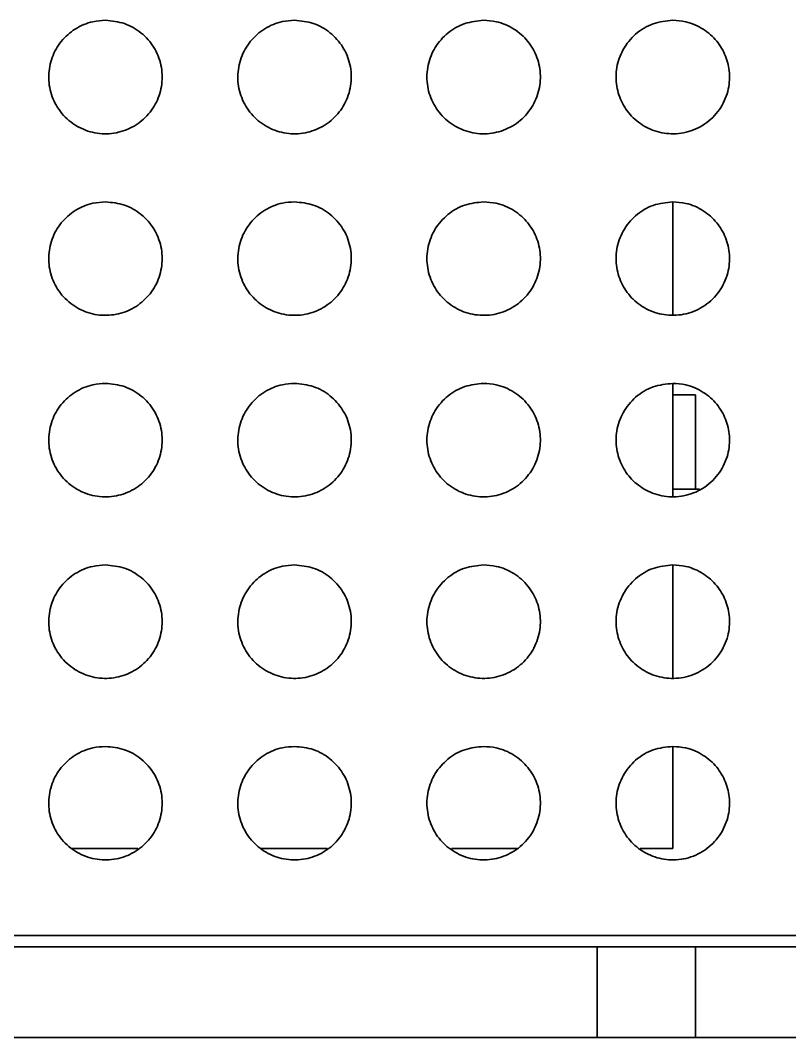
# Model space of a CAD drawing. Header units: millimetres. Extents: x -1052 to 3351, y 0 to 2015.
# Drawn here: x -364.464 to -362.96, y 1742.214 to 1744.203 of the extents above; entities that cross this region are included whole.
import ezdxf

# ---------------------------------------------------------------- set-up
doc = ezdxf.new("R2010")
doc.units = ezdxf.units.MM

msp = doc.modelspace()

# ---------------------------------------------------------------- linework, layer by layer
at = {"color": 7, "linetype": 'Continuous', "lineweight": 35}
for p, q in [((-363.1884, 1743.628), (-363.1884, 1743.8484)), ((-363.1884, 1743.628), (-363.1884, 1743.8484)), ((-363.1884, 1743.273), (-363.1884, 1743.4933)), ((-363.1884, 1743.273), (-363.1884, 1743.4933)), ((-363.1884, 1743.4712), (-363.144, 1743.4712)), ((-363.1884, 1743.4712), (-363.144, 1743.4712)), ((-363.144, 1743.2863), (-363.144, 1743.4712)), ((-363.144, 1743.2863), (-363.144, 1743.4712)), ((-363.1884, 1743.2863), (-363.136, 1743.2863)), ((-363.1884, 1743.2863), (-363.136, 1743.2863)), ((-363.1884, 1742.9179), (-363.1884, 1743.1383)), ((-363.1884, 1742.9179), (-363.1884, 1743.1383)), ((-363.1884, 1742.5837), (-363.1884, 1742.7833)), ((-363.1884, 1742.5837), (-363.1884, 1742.7833)), ((-364.2342, 1742.5837), (-364.3633, 1742.5837)), ((-364.2342, 1742.5837), (-364.3633, 1742.5837)), ((-363.8639, 1742.5837), (-363.993, 1742.5837)), ((-363.8639, 1742.5837), (-363.993, 1742.5837)), ((-363.4927, 1742.5837), (-363.6213, 1742.5837)), ((-363.4927, 1742.5837), (-363.6213, 1742.5837)), ((-363.1884, 1742.5837), (-363.2524, 1742.5837)), ((-363.1884, 1742.5837), (-363.2524, 1742.5837)), ((-365.9988, 1742.4135), (-361.8571, 1742.4135)), ((-365.9988, 1742.4135), (-361.8571, 1742.4135)), ((-361.8571, 1742.3914), (-365.9988, 1742.3914)), ((-361.8571, 1742.3914), (-365.9988, 1742.3914)), ((-363.3363, 1742.2139), (-363.3363, 1742.3914)), ((-363.3363, 1742.2139), (-363.3363, 1742.3914)), ((-363.144, 1742.2139), (-363.144, 1742.3914)), ((-363.144, 1742.2139), (-363.144, 1742.3914)), ((-359.4904, 1742.2139), (-368.3655, 1742.2139)), ((-359.4904, 1742.2139), (-368.3655, 1742.2139))]:
    msp.add_line(p, q, dxfattribs=at)
for points, knots in [([(-364.2978, 1744.2034), (-364.2852, 1744.2021), (-364.2601, 1744.1996), (-364.2266, 1744.1802), (-364.2014, 1744.1516), (-364.1873, 1744.1163), (-364.1856, 1744.0785), (-364.1964, 1744.0424), (-364.2184, 1744.0119), (-364.2493, 1743.9903), (-364.2856, 1743.98), (-364.3236, 1743.9823), (-364.359, 1743.9973), (-364.3874, 1744.0234), (-364.4053, 1744.0573), (-364.4107, 1744.0948), (-364.4038, 1744.1314), (-364.3855, 1744.1636), (-364.3576, 1744.1882), (-364.3267, 1744.2014), (-364.306, 1744.2028), (-364.2978, 1744.2034)], [0, 0, 0, 0, 2.559888, 5.120663, 7.656008, 10.163184, 12.655186, 15.141907, 17.630948, 20.131876, 22.65588, 25.212876, 27.800168, 30.391709, 32.946396, 35.43825, 37.88317, 40.330132, 42.824365, 45.379026, 47.064129, 47.064129, 47.064129, 47.064129]), ([(-364.2978, 1744.2034), (-364.2852, 1744.2021), (-364.2601, 1744.1996), (-364.2266, 1744.1802), (-364.2014, 1744.1516), (-364.1873, 1744.1163), (-364.1856, 1744.0785), (-364.1964, 1744.0424), (-364.2184, 1744.0119), (-364.2493, 1743.9903), (-364.2856, 1743.98), (-364.3236, 1743.9823), (-364.359, 1743.9973), (-364.3874, 1744.0234), (-364.4053, 1744.0573), (-364.4107, 1744.0948), (-364.4038, 1744.1314), (-364.3855, 1744.1636), (-364.3576, 1744.1882), (-364.3267, 1744.2014), (-364.306, 1744.2028), (-364.2978, 1744.2034)], [0, 0, 0, 0, 2.559888, 5.120663, 7.656008, 10.163184, 12.655186, 15.141907, 17.630948, 20.131876, 22.65588, 25.212876, 27.800168, 30.391709, 32.946396, 35.43825, 37.88317, 40.330132, 42.824365, 45.379026, 47.064129, 47.064129, 47.064129, 47.064129]), ([(-363.928, 1744.2034), (-363.9155, 1744.2021), (-363.8906, 1744.1997), (-363.8574, 1744.1806), (-363.8321, 1744.1525), (-363.8177, 1744.1173), (-363.8157, 1744.0794), (-363.8263, 1744.043), (-363.8483, 1744.0122), (-363.8794, 1743.9903), (-363.9159, 1743.98), (-363.9538, 1743.9823), (-363.9887, 1743.9971), (-364.0169, 1744.0225), (-364.035, 1744.0559), (-364.041, 1744.0934), (-364.0344, 1744.1307), (-364.0157, 1744.1638), (-363.9872, 1744.1886), (-363.9562, 1744.2016), (-363.9359, 1744.2029), (-363.928, 1744.2034)], [0, 0, 0, 0, 2.524369, 5.048618, 7.575438, 10.103163, 12.628701, 15.15181, 17.676035, 20.20344, 22.731034, 25.255422, 27.778389, 30.303724, 32.831908, 35.358537, 37.881743, 40.405395, 42.932071, 45.46001, 47.064194, 47.064194, 47.064194, 47.064194]), ([(-363.928, 1744.2034), (-363.9155, 1744.2021), (-363.8906, 1744.1997), (-363.8574, 1744.1806), (-363.8321, 1744.1525), (-363.8177, 1744.1173), (-363.8157, 1744.0794), (-363.8263, 1744.043), (-363.8483, 1744.0122), (-363.8794, 1743.9903), (-363.9159, 1743.98), (-363.9538, 1743.9823), (-363.9887, 1743.9971), (-364.0169, 1744.0225), (-364.035, 1744.0559), (-364.041, 1744.0934), (-364.0344, 1744.1307), (-364.0157, 1744.1638), (-363.9872, 1744.1886), (-363.9562, 1744.2016), (-363.9359, 1744.2029), (-363.928, 1744.2034)], [0, 0, 0, 0, 2.524369, 5.048618, 7.575438, 10.103163, 12.628701, 15.15181, 17.676035, 20.20344, 22.731034, 25.255422, 27.778389, 30.303724, 32.831908, 35.358537, 37.881743, 40.405395, 42.932071, 45.46001, 47.064194, 47.064194, 47.064194, 47.064194]), ([(-363.5582, 1744.2034), (-363.5707, 1744.2021), (-363.5958, 1744.1996), (-363.6293, 1744.1802), (-363.6545, 1744.1516), (-363.6687, 1744.1163), (-363.6704, 1744.0785), (-363.6596, 1744.0424), (-363.6375, 1744.0119), (-363.6067, 1743.9903), (-363.5703, 1743.98), (-363.5323, 1743.9823), (-363.497, 1743.9973), (-363.4686, 1744.0234), (-363.4507, 1744.0573), (-363.4452, 1744.0948), (-363.4522, 1744.1314), (-363.4704, 1744.1636), (-363.4984, 1744.1882), (-363.5293, 1744.2014), (-363.55, 1744.2028), (-363.5582, 1744.2034)], [0, 0, 0, 0, 2.559888, 5.120663, 7.656008, 10.163184, 12.655186, 15.141907, 17.630948, 20.131876, 22.65588, 25.212876, 27.800168, 30.391709, 32.946395, 35.43825, 37.883181, 40.330113, 42.824347, 45.379008, 47.06411, 47.06411, 47.06411, 47.06411]), ([(-363.5582, 1744.2034), (-363.5707, 1744.2021), (-363.5958, 1744.1996), (-363.6293, 1744.1802), (-363.6545, 1744.1516), (-363.6687, 1744.1163), (-363.6704, 1744.0785), (-363.6596, 1744.0424), (-363.6375, 1744.0119), (-363.6067, 1743.9903), (-363.5703, 1743.98), (-363.5323, 1743.9823), (-363.497, 1743.9973), (-363.4686, 1744.0234), (-363.4507, 1744.0573), (-363.4452, 1744.0948), (-363.4522, 1744.1314), (-363.4704, 1744.1636), (-363.4984, 1744.1882), (-363.5293, 1744.2014), (-363.55, 1744.2028), (-363.5582, 1744.2034)], [0, 0, 0, 0, 2.559888, 5.120663, 7.656008, 10.163184, 12.655186, 15.141907, 17.630948, 20.131876, 22.65588, 25.212876, 27.800168, 30.391709, 32.946395, 35.43825, 37.883181, 40.330113, 42.824347, 45.379008, 47.06411, 47.06411, 47.06411, 47.06411]), ([(-363.1884, 1744.2034), (-363.2014, 1744.202), (-363.2274, 1744.1994), (-363.262, 1744.1784), (-363.287, 1744.1479), (-363.2997, 1744.1117), (-363.2999, 1744.0746), (-363.2884, 1744.0401), (-363.2667, 1744.0112), (-363.2366, 1743.9903), (-363.2004, 1743.98), (-363.1615, 1743.9824), (-363.1248, 1743.9985), (-363.0959, 1744.0269), (-363.0792, 1744.0627), (-363.0758, 1744.0999), (-363.0838, 1744.1344), (-363.1016, 1744.1644), (-363.1285, 1744.188), (-363.1589, 1744.2013), (-363.1799, 1744.2028), (-363.1884, 1744.2034)], [0, 0, 0, 0, 2.715452, 5.434897, 8.039969, 10.498473, 12.858975, 15.184749, 17.538528, 19.975563, 22.538662, 25.240618, 28.03519, 30.799583, 33.386944, 35.750016, 37.986423, 40.249851, 42.660764, 45.269688, 47.063019, 47.063019, 47.063019, 47.063019]), ([(-363.1884, 1744.2034), (-363.2014, 1744.202), (-363.2274, 1744.1994), (-363.262, 1744.1784), (-363.287, 1744.1479), (-363.2997, 1744.1117), (-363.2999, 1744.0746), (-363.2884, 1744.0401), (-363.2667, 1744.0112), (-363.2366, 1743.9903), (-363.2004, 1743.98), (-363.1615, 1743.9824), (-363.1248, 1743.9985), (-363.0959, 1744.0269), (-363.0792, 1744.0627), (-363.0758, 1744.0999), (-363.0838, 1744.1344), (-363.1016, 1744.1644), (-363.1285, 1744.188), (-363.1589, 1744.2013), (-363.1799, 1744.2028), (-363.1884, 1744.2034)], [0, 0, 0, 0, 2.715452, 5.434897, 8.039969, 10.498473, 12.858975, 15.184749, 17.538528, 19.975563, 22.538662, 25.240618, 28.03519, 30.799583, 33.386944, 35.750016, 37.986423, 40.249851, 42.660764, 45.269688, 47.063019, 47.063019, 47.063019, 47.063019]), ([(-364.2978, 1743.8484), (-364.2852, 1743.8471), (-364.2601, 1743.8446), (-364.2266, 1743.8252), (-364.2014, 1743.7966), (-364.1873, 1743.7613), (-364.1856, 1743.7235), (-364.1964, 1743.6874), (-364.2184, 1743.6569), (-364.2493, 1743.6353), (-364.2856, 1743.625), (-364.3236, 1743.6273), (-364.359, 1743.6423), (-364.3874, 1743.6684), (-364.4053, 1743.7023), (-364.4107, 1743.7398), (-364.4038, 1743.7764), (-364.3855, 1743.8086), (-364.3576, 1743.8332), (-364.3267, 1743.8464), (-364.306, 1743.8478), (-364.2978, 1743.8484)], [0, 0, 0, 0, 2.55981, 5.120816, 7.655806, 10.163423, 12.655427, 15.141694, 17.630736, 20.131665, 22.655799, 25.212823, 27.799935, 30.391477, 32.946582, 35.438438, 37.883358, 40.329911, 42.824145, 45.378985, 47.064037, 47.064037, 47.064037, 47.064037]), ([(-364.2978, 1743.8484), (-364.2852, 1743.8471), (-364.2601, 1743.8446), (-364.2266, 1743.8252), (-364.2014, 1743.7966), (-364.1873, 1743.7613), (-364.1856, 1743.7235), (-364.1964, 1743.6874), (-364.2184, 1743.6569), (-364.2493, 1743.6353), (-364.2856, 1743.625), (-364.3236, 1743.6273), (-364.359, 1743.6423), (-364.3874, 1743.6684), (-364.4053, 1743.7023), (-364.4107, 1743.7398), (-364.4038, 1743.7764), (-364.3855, 1743.8086), (-364.3576, 1743.8332), (-364.3267, 1743.8464), (-364.306, 1743.8478), (-364.2978, 1743.8484)], [0, 0, 0, 0, 2.55981, 5.120816, 7.655806, 10.163423, 12.655427, 15.141694, 17.630736, 20.131665, 22.655799, 25.212823, 27.799935, 30.391477, 32.946582, 35.438438, 37.883358, 40.329911, 42.824145, 45.378985, 47.064037, 47.064037, 47.064037, 47.064037]), ([(-363.928, 1743.8484), (-363.9155, 1743.8471), (-363.8906, 1743.8447), (-363.8574, 1743.8256), (-363.8321, 1743.7975), (-363.8177, 1743.7623), (-363.8157, 1743.7244), (-363.8263, 1743.688), (-363.8483, 1743.6572), (-363.8794, 1743.6353), (-363.9159, 1743.625), (-363.9538, 1743.6274), (-363.9887, 1743.6421), (-364.0169, 1743.6675), (-364.035, 1743.7009), (-364.041, 1743.7384), (-364.0344, 1743.7757), (-364.0157, 1743.8088), (-363.9872, 1743.8336), (-363.9562, 1743.8466), (-363.9359, 1743.8479), (-363.928, 1743.8484)], [0, 0, 0, 0, 2.52437, 5.048619, 7.575083, 10.10325, 12.628789, 15.151898, 17.676124, 20.203529, 22.731123, 25.255542, 27.778323, 30.30398, 32.831744, 35.358374, 37.882051, 40.405287, 42.931964, 45.460082, 47.064215, 47.064215, 47.064215, 47.064215]), ([(-363.928, 1743.8484), (-363.9155, 1743.8471), (-363.8906, 1743.8447), (-363.8574, 1743.8256), (-363.8321, 1743.7975), (-363.8177, 1743.7623), (-363.8157, 1743.7244), (-363.8263, 1743.688), (-363.8483, 1743.6572), (-363.8794, 1743.6353), (-363.9159, 1743.625), (-363.9538, 1743.6274), (-363.9887, 1743.6421), (-364.0169, 1743.6675), (-364.035, 1743.7009), (-364.041, 1743.7384), (-364.0344, 1743.7757), (-364.0157, 1743.8088), (-363.9872, 1743.8336), (-363.9562, 1743.8466), (-363.9359, 1743.8479), (-363.928, 1743.8484)], [0, 0, 0, 0, 2.52437, 5.048619, 7.575083, 10.10325, 12.628789, 15.151898, 17.676124, 20.203529, 22.731123, 25.255542, 27.778323, 30.30398, 32.831744, 35.358374, 37.882051, 40.405287, 42.931964, 45.460082, 47.064215, 47.064215, 47.064215, 47.064215]), ([(-363.5582, 1743.8484), (-363.5707, 1743.8471), (-363.5958, 1743.8446), (-363.6293, 1743.8252), (-363.6545, 1743.7966), (-363.6687, 1743.7613), (-363.6704, 1743.7235), (-363.6596, 1743.6874), (-363.6375, 1743.6569), (-363.6067, 1743.6353), (-363.5703, 1743.625), (-363.5323, 1743.6273), (-363.497, 1743.6423), (-363.4686, 1743.6684), (-363.4507, 1743.7023), (-363.4452, 1743.7398), (-363.4522, 1743.7764), (-363.4704, 1743.8086), (-363.4984, 1743.8332), (-363.5293, 1743.8464), (-363.55, 1743.8478), (-363.5582, 1743.8484)], [0, 0, 0, 0, 2.55981, 5.120815, 7.655806, 10.163423, 12.655427, 15.141694, 17.630736, 20.131665, 22.655799, 25.212823, 27.799935, 30.391477, 32.946582, 35.438437, 37.883369, 40.329893, 42.824127, 45.378967, 47.064018, 47.064018, 47.064018, 47.064018]), ([(-363.5582, 1743.8484), (-363.5707, 1743.8471), (-363.5958, 1743.8446), (-363.6293, 1743.8252), (-363.6545, 1743.7966), (-363.6687, 1743.7613), (-363.6704, 1743.7235), (-363.6596, 1743.6874), (-363.6375, 1743.6569), (-363.6067, 1743.6353), (-363.5703, 1743.625), (-363.5323, 1743.6273), (-363.497, 1743.6423), (-363.4686, 1743.6684), (-363.4507, 1743.7023), (-363.4452, 1743.7398), (-363.4522, 1743.7764), (-363.4704, 1743.8086), (-363.4984, 1743.8332), (-363.5293, 1743.8464), (-363.55, 1743.8478), (-363.5582, 1743.8484)], [0, 0, 0, 0, 2.55981, 5.120815, 7.655806, 10.163423, 12.655427, 15.141694, 17.630736, 20.131665, 22.655799, 25.212823, 27.799935, 30.391477, 32.946582, 35.438437, 37.883369, 40.329893, 42.824127, 45.378967, 47.064018, 47.064018, 47.064018, 47.064018]), ([(-363.1884, 1743.8484), (-363.2014, 1743.847), (-363.2274, 1743.8444), (-363.262, 1743.8234), (-363.287, 1743.7929), (-363.2997, 1743.7567), (-363.2999, 1743.7196), (-363.2884, 1743.6851), (-363.2667, 1743.6561), (-363.2366, 1743.6353), (-363.2004, 1743.625), (-363.1615, 1743.6274), (-363.1248, 1743.6435), (-363.0959, 1743.6719), (-363.0792, 1743.7077), (-363.0758, 1743.7449), (-363.0838, 1743.7794), (-363.1016, 1743.8094), (-363.1285, 1743.833), (-363.1589, 1743.8463), (-363.1799, 1743.8478), (-363.1884, 1743.8484)], [0, 0, 0, 0, 2.715377, 5.435048, 8.03977, 10.498709, 12.858751, 15.184962, 17.538742, 19.975778, 22.538879, 25.240836, 28.035409, 30.800114, 33.387476, 35.75009, 37.986946, 40.249987, 42.660901, 45.269826, 47.063159, 47.063159, 47.063159, 47.063159]), ([(-363.1884, 1743.8484), (-363.2014, 1743.847), (-363.2274, 1743.8444), (-363.262, 1743.8234), (-363.287, 1743.7929), (-363.2997, 1743.7567), (-363.2999, 1743.7196), (-363.2884, 1743.6851), (-363.2667, 1743.6561), (-363.2366, 1743.6353), (-363.2004, 1743.625), (-363.1615, 1743.6274), (-363.1248, 1743.6435), (-363.0959, 1743.6719), (-363.0792, 1743.7077), (-363.0758, 1743.7449), (-363.0838, 1743.7794), (-363.1016, 1743.8094), (-363.1285, 1743.833), (-363.1589, 1743.8463), (-363.1799, 1743.8478), (-363.1884, 1743.8484)], [0, 0, 0, 0, 2.715377, 5.435048, 8.03977, 10.498709, 12.858751, 15.184962, 17.538742, 19.975778, 22.538879, 25.240836, 28.035409, 30.800114, 33.387476, 35.75009, 37.986946, 40.249987, 42.660901, 45.269826, 47.063159, 47.063159, 47.063159, 47.063159]), ([(-364.2978, 1743.4933), (-364.2852, 1743.4921), (-364.2601, 1743.4896), (-364.2266, 1743.4702), (-364.2014, 1743.4416), (-364.1873, 1743.4063), (-364.1856, 1743.3685), (-364.1964, 1743.3324), (-364.2184, 1743.3019), (-364.2493, 1743.2803), (-364.2856, 1743.27), (-364.3236, 1743.2723), (-364.359, 1743.2873), (-364.3874, 1743.3134), (-364.4053, 1743.3473), (-364.4107, 1743.3848), (-364.4038, 1743.4214), (-364.3855, 1743.4536), (-364.3576, 1743.4782), (-364.3267, 1743.4914), (-364.306, 1743.4928), (-364.2978, 1743.4933)], [0, 0, 0, 0, 2.55981, 5.120586, 7.655932, 10.16355, 12.655079, 15.141801, 17.630843, 20.131772, 22.655778, 25.212774, 27.799886, 30.391746, 32.946433, 35.438289, 37.883209, 40.330173, 42.824407, 45.379069, 47.064121, 47.064121, 47.064121, 47.064121]), ([(-364.2978, 1743.4933), (-364.2852, 1743.4921), (-364.2601, 1743.4896), (-364.2266, 1743.4702), (-364.2014, 1743.4416), (-364.1873, 1743.4063), (-364.1856, 1743.3685), (-364.1964, 1743.3324), (-364.2184, 1743.3019), (-364.2493, 1743.2803), (-364.2856, 1743.27), (-364.3236, 1743.2723), (-364.359, 1743.2873), (-364.3874, 1743.3134), (-364.4053, 1743.3473), (-364.4107, 1743.3848), (-364.4038, 1743.4214), (-364.3855, 1743.4536), (-364.3576, 1743.4782), (-364.3267, 1743.4914), (-364.306, 1743.4928), (-364.2978, 1743.4933)], [0, 0, 0, 0, 2.55981, 5.120586, 7.655932, 10.16355, 12.655079, 15.141801, 17.630843, 20.131772, 22.655778, 25.212774, 27.799886, 30.391746, 32.946433, 35.438289, 37.883209, 40.330173, 42.824407, 45.379069, 47.064121, 47.064121, 47.064121, 47.064121]), ([(-363.928, 1743.4933), (-363.9155, 1743.4921), (-363.8906, 1743.4897), (-363.8574, 1743.4706), (-363.8321, 1743.4425), (-363.8177, 1743.4073), (-363.8157, 1743.3694), (-363.8263, 1743.333), (-363.8483, 1743.3022), (-363.8794, 1743.2803), (-363.9159, 1743.27), (-363.9538, 1743.2723), (-363.9887, 1743.2871), (-364.0169, 1743.3125), (-364.035, 1743.3459), (-364.041, 1743.3834), (-364.0344, 1743.4207), (-364.0157, 1743.4538), (-363.9872, 1743.4786), (-363.9562, 1743.4916), (-363.9359, 1743.4928), (-363.928, 1743.4933)], [0, 0, 0, 0, 2.52437, 5.048619, 7.575082, 10.10325, 12.628788, 15.151439, 17.675664, 20.203345, 22.730809, 25.255197, 27.778165, 30.3035, 32.831685, 35.358315, 37.88152, 40.405173, 42.931534, 45.459652, 47.063786, 47.063786, 47.063786, 47.063786]), ([(-363.928, 1743.4933), (-363.9155, 1743.4921), (-363.8906, 1743.4897), (-363.8574, 1743.4706), (-363.8321, 1743.4425), (-363.8177, 1743.4073), (-363.8157, 1743.3694), (-363.8263, 1743.333), (-363.8483, 1743.3022), (-363.8794, 1743.2803), (-363.9159, 1743.27), (-363.9538, 1743.2723), (-363.9887, 1743.2871), (-364.0169, 1743.3125), (-364.035, 1743.3459), (-364.041, 1743.3834), (-364.0344, 1743.4207), (-364.0157, 1743.4538), (-363.9872, 1743.4786), (-363.9562, 1743.4916), (-363.9359, 1743.4928), (-363.928, 1743.4933)], [0, 0, 0, 0, 2.52437, 5.048619, 7.575082, 10.10325, 12.628788, 15.151439, 17.675664, 20.203345, 22.730809, 25.255197, 27.778165, 30.3035, 32.831685, 35.358315, 37.88152, 40.405173, 42.931534, 45.459652, 47.063786, 47.063786, 47.063786, 47.063786]), ([(-363.5582, 1743.4933), (-363.5707, 1743.4921), (-363.5958, 1743.4896), (-363.6293, 1743.4702), (-363.6545, 1743.4416), (-363.6687, 1743.4063), (-363.6704, 1743.3685), (-363.6596, 1743.3324), (-363.6375, 1743.3019), (-363.6067, 1743.2803), (-363.5703, 1743.27), (-363.5323, 1743.2723), (-363.497, 1743.2873), (-363.4686, 1743.3134), (-363.4507, 1743.3473), (-363.4452, 1743.3848), (-363.4522, 1743.4214), (-363.4704, 1743.4536), (-363.4984, 1743.4782), (-363.5293, 1743.4914), (-363.55, 1743.4928), (-363.5582, 1743.4933)], [0, 0, 0, 0, 2.55981, 5.120586, 7.655932, 10.16355, 12.655079, 15.141801, 17.630843, 20.131772, 22.655778, 25.212774, 27.799886, 30.391745, 32.946433, 35.438289, 37.88322, 40.330154, 42.824389, 45.379051, 47.064103, 47.064103, 47.064103, 47.064103]), ([(-363.5582, 1743.4933), (-363.5707, 1743.4921), (-363.5958, 1743.4896), (-363.6293, 1743.4702), (-363.6545, 1743.4416), (-363.6687, 1743.4063), (-363.6704, 1743.3685), (-363.6596, 1743.3324), (-363.6375, 1743.3019), (-363.6067, 1743.2803), (-363.5703, 1743.27), (-363.5323, 1743.2723), (-363.497, 1743.2873), (-363.4686, 1743.3134), (-363.4507, 1743.3473), (-363.4452, 1743.3848), (-363.4522, 1743.4214), (-363.4704, 1743.4536), (-363.4984, 1743.4782), (-363.5293, 1743.4914), (-363.55, 1743.4928), (-363.5582, 1743.4933)], [0, 0, 0, 0, 2.55981, 5.120586, 7.655932, 10.16355, 12.655079, 15.141801, 17.630843, 20.131772, 22.655778, 25.212774, 27.799886, 30.391745, 32.946433, 35.438289, 37.88322, 40.330154, 42.824389, 45.379051, 47.064103, 47.064103, 47.064103, 47.064103]), ([(-363.1884, 1743.4933), (-363.2014, 1743.492), (-363.2274, 1743.4894), (-363.262, 1743.4684), (-363.287, 1743.4379), (-363.2997, 1743.4017), (-363.2999, 1743.3646), (-363.2884, 1743.3301), (-363.2667, 1743.3011), (-363.2366, 1743.2803), (-363.2004, 1743.27), (-363.1615, 1743.2724), (-363.1248, 1743.2885), (-363.0959, 1743.3169), (-363.0792, 1743.3527), (-363.0758, 1743.3899), (-363.0838, 1743.4244), (-363.1016, 1743.4544), (-363.1285, 1743.478), (-363.1589, 1743.4913), (-363.1799, 1743.4928), (-363.1884, 1743.4933)], [0, 0, 0, 0, 2.715377, 5.435048, 8.03977, 10.498275, 12.858778, 15.184989, 17.538406, 19.975442, 22.538542, 25.240472, 28.035046, 30.79975, 33.387112, 35.750186, 37.986593, 40.249634, 42.660548, 45.269641, 47.062924, 47.062924, 47.062924, 47.062924]), ([(-363.1884, 1743.4933), (-363.2014, 1743.492), (-363.2274, 1743.4894), (-363.262, 1743.4684), (-363.287, 1743.4379), (-363.2997, 1743.4017), (-363.2999, 1743.3646), (-363.2884, 1743.3301), (-363.2667, 1743.3011), (-363.2366, 1743.2803), (-363.2004, 1743.27), (-363.1615, 1743.2724), (-363.1248, 1743.2885), (-363.0959, 1743.3169), (-363.0792, 1743.3527), (-363.0758, 1743.3899), (-363.0838, 1743.4244), (-363.1016, 1743.4544), (-363.1285, 1743.478), (-363.1589, 1743.4913), (-363.1799, 1743.4928), (-363.1884, 1743.4933)], [0, 0, 0, 0, 2.715377, 5.435048, 8.03977, 10.498275, 12.858778, 15.184989, 17.538406, 19.975442, 22.538542, 25.240472, 28.035046, 30.79975, 33.387112, 35.750186, 37.986593, 40.249634, 42.660548, 45.269641, 47.062924, 47.062924, 47.062924, 47.062924]), ([(-364.2978, 1743.1383), (-364.2852, 1743.1371), (-364.2601, 1743.1346), (-364.2266, 1743.1152), (-364.2014, 1743.0866), (-364.1873, 1743.0513), (-364.1856, 1743.0135), (-364.1964, 1742.9774), (-364.2184, 1742.9469), (-364.2493, 1742.9253), (-364.2856, 1742.915), (-364.3236, 1742.9173), (-364.359, 1742.9323), (-364.3874, 1742.9584), (-364.4053, 1742.9923), (-364.4107, 1743.0298), (-364.4038, 1743.0664), (-364.3855, 1743.0986), (-364.3576, 1743.1232), (-364.3267, 1743.1364), (-364.306, 1743.1378), (-364.2978, 1743.1383)], [0, 0, 0, 0, 2.559888, 5.120663, 7.656008, 10.163184, 12.655186, 15.141453, 17.630878, 20.131806, 22.65581, 25.212805, 27.800098, 30.391639, 32.946325, 35.43818, 37.883099, 40.330061, 42.824295, 45.378956, 47.064058, 47.064058, 47.064058, 47.064058]), ([(-364.2978, 1743.1383), (-364.2852, 1743.1371), (-364.2601, 1743.1346), (-364.2266, 1743.1152), (-364.2014, 1743.0866), (-364.1873, 1743.0513), (-364.1856, 1743.0135), (-364.1964, 1742.9774), (-364.2184, 1742.9469), (-364.2493, 1742.9253), (-364.2856, 1742.915), (-364.3236, 1742.9173), (-364.359, 1742.9323), (-364.3874, 1742.9584), (-364.4053, 1742.9923), (-364.4107, 1743.0298), (-364.4038, 1743.0664), (-364.3855, 1743.0986), (-364.3576, 1743.1232), (-364.3267, 1743.1364), (-364.306, 1743.1378), (-364.2978, 1743.1383)], [0, 0, 0, 0, 2.559888, 5.120663, 7.656008, 10.163184, 12.655186, 15.141453, 17.630878, 20.131806, 22.65581, 25.212805, 27.800098, 30.391639, 32.946325, 35.43818, 37.883099, 40.330061, 42.824295, 45.378956, 47.064058, 47.064058, 47.064058, 47.064058]), ([(-363.928, 1743.1383), (-363.9155, 1743.1371), (-363.8906, 1743.1347), (-363.8574, 1743.1156), (-363.8321, 1743.0874), (-363.8177, 1743.0523), (-363.8157, 1743.0144), (-363.8263, 1742.978), (-363.8483, 1742.9471), (-363.8794, 1742.9253), (-363.9159, 1742.915), (-363.9538, 1742.9173), (-363.9887, 1742.9321), (-364.0169, 1742.9575), (-364.035, 1742.9909), (-364.041, 1743.0284), (-364.0344, 1743.0657), (-364.0157, 1743.0988), (-363.9872, 1743.1236), (-363.9562, 1743.1365), (-363.9359, 1743.1378), (-363.928, 1743.1383)], [0, 0, 0, 0, 2.524369, 5.048618, 7.575438, 10.103163, 12.628701, 15.15181, 17.676035, 20.20344, 22.731034, 25.255422, 27.778389, 30.303724, 32.831908, 35.358537, 37.882213, 40.40545, 42.932126, 45.460065, 47.064249, 47.064249, 47.064249, 47.064249]), ([(-363.928, 1743.1383), (-363.9155, 1743.1371), (-363.8906, 1743.1347), (-363.8574, 1743.1156), (-363.8321, 1743.0874), (-363.8177, 1743.0523), (-363.8157, 1743.0144), (-363.8263, 1742.978), (-363.8483, 1742.9471), (-363.8794, 1742.9253), (-363.9159, 1742.915), (-363.9538, 1742.9173), (-363.9887, 1742.9321), (-364.0169, 1742.9575), (-364.035, 1742.9909), (-364.041, 1743.0284), (-364.0344, 1743.0657), (-364.0157, 1743.0988), (-363.9872, 1743.1236), (-363.9562, 1743.1365), (-363.9359, 1743.1378), (-363.928, 1743.1383)], [0, 0, 0, 0, 2.524369, 5.048618, 7.575438, 10.103163, 12.628701, 15.15181, 17.676035, 20.20344, 22.731034, 25.255422, 27.778389, 30.303724, 32.831908, 35.358537, 37.882213, 40.40545, 42.932126, 45.460065, 47.064249, 47.064249, 47.064249, 47.064249]), ([(-363.5582, 1743.1383), (-363.5707, 1743.1371), (-363.5958, 1743.1346), (-363.6293, 1743.1152), (-363.6545, 1743.0866), (-363.6687, 1743.0513), (-363.6704, 1743.0135), (-363.6595, 1742.9774), (-363.6375, 1742.9469), (-363.6067, 1742.9253), (-363.5703, 1742.915), (-363.5323, 1742.9173), (-363.497, 1742.9323), (-363.4686, 1742.9584), (-363.4507, 1742.9923), (-363.4452, 1743.0298), (-363.4522, 1743.0664), (-363.4704, 1743.0986), (-363.4984, 1743.1232), (-363.5293, 1743.1364), (-363.55, 1743.1378), (-363.5582, 1743.1383)], [0, 0, 0, 0, 2.559888, 5.120663, 7.656008, 10.163184, 12.655186, 15.141453, 17.630877, 20.131805, 22.65581, 25.212805, 27.800098, 30.391639, 32.946325, 35.43818, 37.88311, 40.330043, 42.824276, 45.378938, 47.06404, 47.06404, 47.06404, 47.06404]), ([(-363.5582, 1743.1383), (-363.5707, 1743.1371), (-363.5958, 1743.1346), (-363.6293, 1743.1152), (-363.6545, 1743.0866), (-363.6687, 1743.0513), (-363.6704, 1743.0135), (-363.6595, 1742.9774), (-363.6375, 1742.9469), (-363.6067, 1742.9253), (-363.5703, 1742.915), (-363.5323, 1742.9173), (-363.497, 1742.9323), (-363.4686, 1742.9584), (-363.4507, 1742.9923), (-363.4452, 1743.0298), (-363.4522, 1743.0664), (-363.4704, 1743.0986), (-363.4984, 1743.1232), (-363.5293, 1743.1364), (-363.55, 1743.1378), (-363.5582, 1743.1383)], [0, 0, 0, 0, 2.559888, 5.120663, 7.656008, 10.163184, 12.655186, 15.141453, 17.630877, 20.131805, 22.65581, 25.212805, 27.800098, 30.391639, 32.946325, 35.43818, 37.88311, 40.330043, 42.824276, 45.378938, 47.06404, 47.06404, 47.06404, 47.06404]), ([(-363.1884, 1743.1383), (-363.2014, 1743.137), (-363.2274, 1743.1344), (-363.262, 1743.1134), (-363.287, 1743.0829), (-363.2997, 1743.0467), (-363.2999, 1743.0096), (-363.2884, 1742.9751), (-363.2667, 1742.9461), (-363.2366, 1742.9253), (-363.2004, 1742.9149), (-363.1615, 1742.9174), (-363.1248, 1742.9335), (-363.0959, 1742.9619), (-363.0792, 1742.9977), (-363.0758, 1743.0349), (-363.0838, 1743.0694), (-363.1016, 1743.0994), (-363.1285, 1743.123), (-363.1589, 1743.1363), (-363.1799, 1743.1378), (-363.1884, 1743.1383)], [0, 0, 0, 0, 2.715452, 5.434897, 8.039969, 10.498473, 12.858975, 15.184749, 17.538528, 19.975563, 22.538662, 25.240618, 28.03519, 30.799583, 33.386944, 35.750016, 37.986423, 40.249851, 42.660764, 45.269688, 47.063019, 47.063019, 47.063019, 47.063019]), ([(-363.1884, 1743.1383), (-363.2014, 1743.137), (-363.2274, 1743.1344), (-363.262, 1743.1134), (-363.287, 1743.0829), (-363.2997, 1743.0467), (-363.2999, 1743.0096), (-363.2884, 1742.9751), (-363.2667, 1742.9461), (-363.2366, 1742.9253), (-363.2004, 1742.9149), (-363.1615, 1742.9174), (-363.1248, 1742.9335), (-363.0959, 1742.9619), (-363.0792, 1742.9977), (-363.0758, 1743.0349), (-363.0838, 1743.0694), (-363.1016, 1743.0994), (-363.1285, 1743.123), (-363.1589, 1743.1363), (-363.1799, 1743.1378), (-363.1884, 1743.1383)], [0, 0, 0, 0, 2.715452, 5.434897, 8.039969, 10.498473, 12.858975, 15.184749, 17.538528, 19.975563, 22.538662, 25.240618, 28.03519, 30.799583, 33.386944, 35.750016, 37.986423, 40.249851, 42.660764, 45.269688, 47.063019, 47.063019, 47.063019, 47.063019]), ([(-364.2978, 1742.7833), (-364.2852, 1742.7821), (-364.2601, 1742.7796), (-364.2266, 1742.7602), (-364.2014, 1742.7316), (-364.1873, 1742.6963), (-364.1856, 1742.6585), (-364.1964, 1742.6224), (-364.2184, 1742.5919), (-364.2493, 1742.5703), (-364.2856, 1742.56), (-364.3236, 1742.5623), (-364.359, 1742.5773), (-364.3874, 1742.6033), (-364.4053, 1742.6373), (-364.4107, 1742.6748), (-364.4038, 1742.7114), (-364.3855, 1742.7436), (-364.3576, 1742.7682), (-364.3267, 1742.7814), (-364.306, 1742.7828), (-364.2978, 1742.7833)], [0, 0, 0, 0, 2.55981, 5.120816, 7.655806, 10.163423, 12.655427, 15.141694, 17.630736, 20.131665, 22.655799, 25.212823, 27.799935, 30.391477, 32.946582, 35.438438, 37.883358, 40.329911, 42.824145, 45.378985, 47.064037, 47.064037, 47.064037, 47.064037]), ([(-364.2978, 1742.7833), (-364.2852, 1742.7821), (-364.2601, 1742.7796), (-364.2266, 1742.7602), (-364.2014, 1742.7316), (-364.1873, 1742.6963), (-364.1856, 1742.6585), (-364.1964, 1742.6224), (-364.2184, 1742.5919), (-364.2493, 1742.5703), (-364.2856, 1742.56), (-364.3236, 1742.5623), (-364.359, 1742.5773), (-364.3874, 1742.6033), (-364.4053, 1742.6373), (-364.4107, 1742.6748), (-364.4038, 1742.7114), (-364.3855, 1742.7436), (-364.3576, 1742.7682), (-364.3267, 1742.7814), (-364.306, 1742.7828), (-364.2978, 1742.7833)], [0, 0, 0, 0, 2.55981, 5.120816, 7.655806, 10.163423, 12.655427, 15.141694, 17.630736, 20.131665, 22.655799, 25.212823, 27.799935, 30.391477, 32.946582, 35.438438, 37.883358, 40.329911, 42.824145, 45.378985, 47.064037, 47.064037, 47.064037, 47.064037]), ([(-363.928, 1742.7833), (-363.9155, 1742.7821), (-363.8906, 1742.7797), (-363.8574, 1742.7606), (-363.8321, 1742.7324), (-363.8177, 1742.6973), (-363.8157, 1742.6594), (-363.8263, 1742.623), (-363.8483, 1742.5921), (-363.8794, 1742.5703), (-363.9159, 1742.56), (-363.9538, 1742.5623), (-363.9887, 1742.5771), (-364.0169, 1742.6025), (-364.035, 1742.6359), (-364.041, 1742.6734), (-364.0344, 1742.7107), (-364.0157, 1742.7437), (-363.9872, 1742.7686), (-363.9562, 1742.7816), (-363.9359, 1742.7828), (-363.928, 1742.7833)], [0, 0, 0, 0, 2.52437, 5.048619, 7.575083, 10.10325, 12.628789, 15.151898, 17.676124, 20.203529, 22.731123, 25.255542, 27.778323, 30.30398, 32.831744, 35.358374, 37.882051, 40.405287, 42.931964, 45.460082, 47.064215, 47.064215, 47.064215, 47.064215]), ([(-363.928, 1742.7833), (-363.9155, 1742.7821), (-363.8906, 1742.7797), (-363.8574, 1742.7606), (-363.8321, 1742.7324), (-363.8177, 1742.6973), (-363.8157, 1742.6594), (-363.8263, 1742.623), (-363.8483, 1742.5921), (-363.8794, 1742.5703), (-363.9159, 1742.56), (-363.9538, 1742.5623), (-363.9887, 1742.5771), (-364.0169, 1742.6025), (-364.035, 1742.6359), (-364.041, 1742.6734), (-364.0344, 1742.7107), (-364.0157, 1742.7437), (-363.9872, 1742.7686), (-363.9562, 1742.7816), (-363.9359, 1742.7828), (-363.928, 1742.7833)], [0, 0, 0, 0, 2.52437, 5.048619, 7.575083, 10.10325, 12.628789, 15.151898, 17.676124, 20.203529, 22.731123, 25.255542, 27.778323, 30.30398, 32.831744, 35.358374, 37.882051, 40.405287, 42.931964, 45.460082, 47.064215, 47.064215, 47.064215, 47.064215]), ([(-363.5582, 1742.7833), (-363.5707, 1742.7821), (-363.5958, 1742.7796), (-363.6293, 1742.7602), (-363.6545, 1742.7316), (-363.6687, 1742.6963), (-363.6704, 1742.6585), (-363.6596, 1742.6224), (-363.6375, 1742.5919), (-363.6067, 1742.5703), (-363.5703, 1742.56), (-363.5323, 1742.5623), (-363.497, 1742.5773), (-363.4686, 1742.6033), (-363.4507, 1742.6373), (-363.4452, 1742.6748), (-363.4522, 1742.7114), (-363.4704, 1742.7436), (-363.4984, 1742.7682), (-363.5293, 1742.7814), (-363.55, 1742.7828), (-363.5582, 1742.7833)], [0, 0, 0, 0, 2.55981, 5.120815, 7.655806, 10.163423, 12.655427, 15.141694, 17.630736, 20.131665, 22.655799, 25.212823, 27.799935, 30.391477, 32.946582, 35.438437, 37.883369, 40.329893, 42.824127, 45.378967, 47.064018, 47.064018, 47.064018, 47.064018]), ([(-363.5582, 1742.7833), (-363.5707, 1742.7821), (-363.5958, 1742.7796), (-363.6293, 1742.7602), (-363.6545, 1742.7316), (-363.6687, 1742.6963), (-363.6704, 1742.6585), (-363.6596, 1742.6224), (-363.6375, 1742.5919), (-363.6067, 1742.5703), (-363.5703, 1742.56), (-363.5323, 1742.5623), (-363.497, 1742.5773), (-363.4686, 1742.6033), (-363.4507, 1742.6373), (-363.4452, 1742.6748), (-363.4522, 1742.7114), (-363.4704, 1742.7436), (-363.4984, 1742.7682), (-363.5293, 1742.7814), (-363.55, 1742.7828), (-363.5582, 1742.7833)], [0, 0, 0, 0, 2.55981, 5.120815, 7.655806, 10.163423, 12.655427, 15.141694, 17.630736, 20.131665, 22.655799, 25.212823, 27.799935, 30.391477, 32.946582, 35.438437, 37.883369, 40.329893, 42.824127, 45.378967, 47.064018, 47.064018, 47.064018, 47.064018]), ([(-363.1884, 1742.7833), (-363.2014, 1742.782), (-363.2274, 1742.7794), (-363.262, 1742.7584), (-363.287, 1742.7279), (-363.2997, 1742.6917), (-363.2999, 1742.6546), (-363.2884, 1742.6201), (-363.2667, 1742.5911), (-363.2366, 1742.5703), (-363.2004, 1742.5599), (-363.1615, 1742.5624), (-363.1248, 1742.5785), (-363.0959, 1742.6069), (-363.0792, 1742.6427), (-363.0758, 1742.6799), (-363.0838, 1742.7144), (-363.1016, 1742.7444), (-363.1285, 1742.768), (-363.1589, 1742.7813), (-363.1799, 1742.7828), (-363.1884, 1742.7833)], [0, 0, 0, 0, 2.715377, 5.435048, 8.03977, 10.498709, 12.858751, 15.184962, 17.538742, 19.975778, 22.538879, 25.240836, 28.035409, 30.800114, 33.387476, 35.75009, 37.986946, 40.249987, 42.660901, 45.269826, 47.063159, 47.063159, 47.063159, 47.063159]), ([(-363.1884, 1742.7833), (-363.2014, 1742.782), (-363.2274, 1742.7794), (-363.262, 1742.7584), (-363.287, 1742.7279), (-363.2997, 1742.6917), (-363.2999, 1742.6546), (-363.2884, 1742.6201), (-363.2667, 1742.5911), (-363.2366, 1742.5703), (-363.2004, 1742.5599), (-363.1615, 1742.5624), (-363.1248, 1742.5785), (-363.0959, 1742.6069), (-363.0792, 1742.6427), (-363.0758, 1742.6799), (-363.0838, 1742.7144), (-363.1016, 1742.7444), (-363.1285, 1742.768), (-363.1589, 1742.7813), (-363.1799, 1742.7828), (-363.1884, 1742.7833)], [0, 0, 0, 0, 2.715377, 5.435048, 8.03977, 10.498709, 12.858751, 15.184962, 17.538742, 19.975778, 22.538879, 25.240836, 28.035409, 30.800114, 33.387476, 35.75009, 37.986946, 40.249987, 42.660901, 45.269826, 47.063159, 47.063159, 47.063159, 47.063159])]:
    msp.add_open_spline(points, degree=3, knots=knots, dxfattribs=at)

doc.saveas('drawing.dxf')
